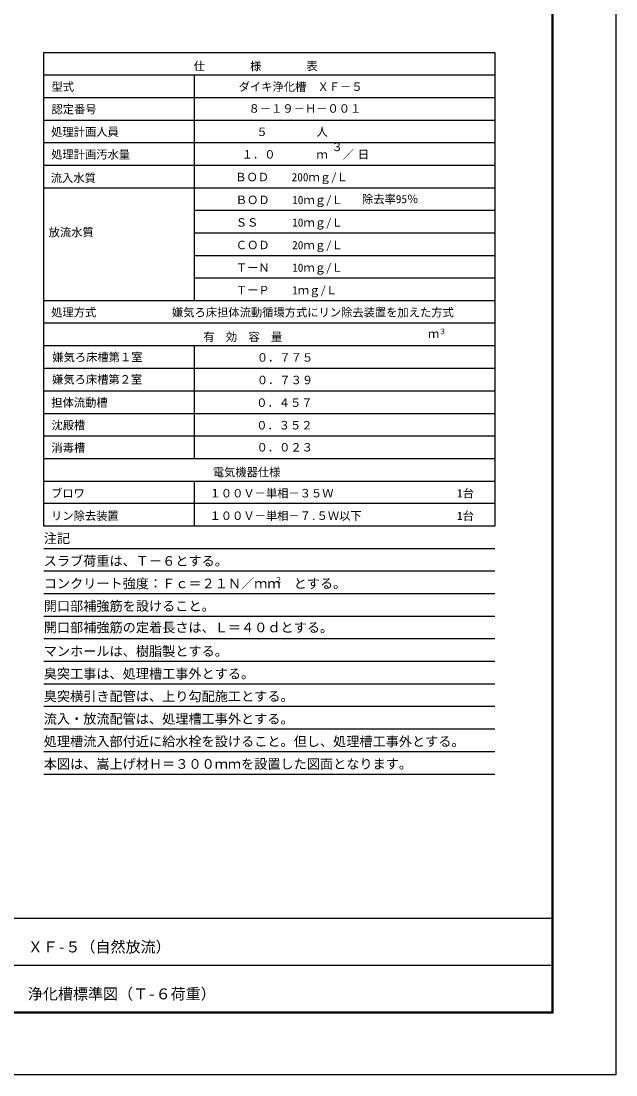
# Model space of a CAD drawing. Units: millimetres, scale not verified. Extents: x -23960 to 8910, y -6308 to 6308.
# Drawn here: x 4161 to 8910, y -6308 to 2100 of the extents above; entities that cross this region are included whole.
import ezdxf
from ezdxf.enums import TextEntityAlignment as Align

# ---------------------------------------------------------------- set-up
doc = ezdxf.new("R2010")
doc.units = ezdxf.units.MM
doc.header["$LTSCALE"] = 30
for name, color, linetype, lineweight in [('0-A_2-0_KUTAI', 4, 'Continuous', 25), ('0-B_水管', 7, 'Continuous', 25), ('1-4_図面枠', 7, 'Continuous', 25), ('1-5_Axis_waku', 7, 'Continuous', 25)]:
    doc.layers.add(name, color=color, linetype=linetype, lineweight=lineweight)
doc.layers.add('1-2_3-6_SUNPO', color=4, linetype='Continuous')
doc.styles.add('ＭＳ ゴシック', font='')
doc.styles.get('ＭＳ ゴシック').set_extended_font_data('MS Gothic')

msp = doc.modelspace()

# ---------------------------------------------------------------- linework, layer by layer
at = {"layer": '0-A_2-0_KUTAI', "color": 3}
for p, q in [((4342.08, 1850.59), (7942.08, 1850.59)), ((4342.08, -1929.42), (4342.08, 1850.59)), ((7942.08, 1850.59), (7942.08, -1929.42)), ((4342.08, 1670.59), (7942.08, 1670.59)), ((5542.07, 1670.59), (5542.07, -129.42)), ((4342.08, 1490.59), (7942.08, 1490.59)), ((4342.08, 1310.59), (7942.08, 1310.59)), ((4342.08, 1130.59), (7942.08, 1130.59)), ((4342.08, 950.59), (7942.08, 950.59)), ((4342.07, 770.59), (7942.08, 770.59)), ((5542.07, 590.59), (7942.08, 590.59)), ((5542.07, 410.59), (7942.08, 410.59)), ((5542.07, 230.59), (7942.08, 230.59)), ((5542.07, 50.59), (7942.08, 50.59)), ((4342.07, -129.42), (7942.08, -129.42)), ((7942.07, -309.42), (4342.06, -309.42)), ((4342.06, -489.42), (7942.07, -489.42)), ((5542.06, -489.42), (5542.06, -1389.42)), ((4342.06, -669.42), (7942.07, -669.42)), ((4342.06, -849.42), (7942.07, -849.42)), ((4342.06, -1029.42), (7942.07, -1029.42)), ((4342.06, -1209.42), (7942.07, -1209.42)), ((4342.06, -1389.42), (7942.07, -1389.42)), ((4342.06, -1569.42), (7942.07, -1569.42)), ((5542.06, -1569.42), (5542.06, -1929.42)), ((7942.07, -1749.42), (4342.06, -1749.42)), ((7942.07, -1929.42), (4342.06, -1929.42))]:
    msp.add_line(p, q, dxfattribs=at)
at = {"layer": '0-B_水管', "color": 3}
for p, q in [((7942.08, -2109.42), (4342.07, -2109.42)), ((7942.08, -2289.42), (4342.07, -2289.42)), ((7942.08, -2469.42), (4342.07, -2469.42)), ((7942.08, -2649.43), (4342.08, -2649.43)), ((7942.08, -2829.43), (4342.08, -2829.43)), ((7942.08, -2829.43), (4342.08, -2829.43)), ((7942.08, -3009.43), (4342.08, -3009.43)), ((7942.08, -3189.43), (4342.08, -3189.43)), ((7942.08, -3369.43), (4342.08, -3369.43)), ((7942.08, -3549.43), (4342.08, -3549.43)), ((7942.08, -3729.43), (4342.08, -3729.43)), ((7942.08, -3909.43), (4342.08, -3909.43))]:
    msp.add_line(p, q, dxfattribs=at)
at = {"layer": '1-4_図面枠'}
msp.add_lwpolyline([(-8910, -6307.5), (-8910, 6307.5), (8910, 6307.5), (8910, -6307.5)], close=True, dxfattribs=at)
at = {"layer": '1-5_Axis_waku'}
for p, q in [((8400, -5806.5), (8400, 5761.5)), ((8400.6, -5807.1), (8400.6, 5762.1)), ((8401.2, -5807.7), (8401.2, 5762.7)), ((8401.8, -5808.3), (8401.8, 5763.3)), ((8402.4, -5808.9), (8402.4, 5763.9)), ((8403, -5809.5), (8403, 5764.5)), ((8403.6, -5810.1), (8403.6, 5765.1)), ((8404.2, -5810.7), (8404.2, 5765.7)), ((8404.8, -5811.3), (8404.8, 5766.3)), ((8405.4, -5811.9), (8405.4, 5766.9)), ((8406, -5812.5), (8406, 5767.5)), ((8406.6, -5813.1), (8406.6, 5768.1)), ((8407.2, -5813.7), (8407.2, 5768.7)), ((8407.8, -5814.3), (8407.8, 5769.3)), ((8408.4, -5814.9), (8408.4, 5769.9)), ((-7770, -5056.5), (8400, -5056.5)), ((239.99, -5431.5), (8399.99, -5431.5)), ((8408.4, -5814.9), (-7778.4, -5814.9)), ((8407.8, -5814.3), (-7777.8, -5814.3)), ((8407.2, -5813.7), (-7777.2, -5813.7)), ((8406.6, -5813.1), (-7776.6, -5813.1)), ((8406, -5812.5), (-7776, -5812.5)), ((8405.4, -5811.9), (-7775.4, -5811.9)), ((8404.8, -5811.3), (-7774.8, -5811.3)), ((8404.2, -5810.7), (-7774.2, -5810.7)), ((8403.6, -5810.1), (-7773.6, -5810.1)), ((8403, -5809.5), (-7773, -5809.5)), ((8402.4, -5808.9), (-7772.4, -5808.9)), ((8401.8, -5808.3), (-7771.8, -5808.3)), ((8401.2, -5807.7), (-7771.2, -5807.7)), ((8400.6, -5807.1), (-7770.6, -5807.1)), ((-7770, -5806.5), (8400, -5806.5))]:
    msp.add_line(p, q, dxfattribs=at)

# ---------------------------------------------------------------- texts
at = {"layer": '0-A_2-0_KUTAI', "style": 'ＭＳ ゴシック'}
for s, height, p in [('仕\u3000\u3000\u3000\u3000様\u3000\u3000\u3000\u3000表', 65.98, (5538.47, 1687.99)), ('型式', 65.98, (4403.88, 1522.99)), ('ダイキ浄化槽\u3000ＸＦ－５', 65.98, (5897.87, 1522.99)), ('認定番号', 65.98, (4403.88, 1342.99)), ('処理計画人員\u3000', 65.98, (4400.88, 1162.99)), ('５', 65.98, (6039.48, 1162.99)), ('人', 65.98, (6519.48, 1162.99)), ('３', 65.98, (6639.48, 1042.99)), ('処理計画汚水量', 65.98, (4400.88, 982.99)), ('１．０', 65.98, (5922.26, 982.99)), ('ｍ', 65.98, (6519.48, 982.99)), ('／', 65.98, (6729.48, 982.99)), ('日', 65.98, (6849.48, 982.99)), ('流入水質', 65.98, (4397.59, 794.88)), ('ＢＯＤ\u3000\u3000200ｍｇ/Ｌ', 65.98, (5870.69, 802.15)), ('ＢＯＤ\u3000\u300010ｍｇ/Ｌ', 65.98, (5875.03, 620)), ('除去率95％', 65.98, (6882.75, 626.94)), ('ＳＳ\u3000\u3000\u300010ｍｇ/Ｌ', 65.98, (5875.03, 440)), ('放流水質', 65.98, (4380.77, 362.48)), ('ＣＯＤ\u3000\u300020ｍｇ/Ｌ', 65.98, (5875.03, 260)), ('ＴーＮ\u3000\u300010ｍｇ/Ｌ', 65.98, (5875.03, 80)), ('ＴーＰ\u3000\u30001ｍｇ/Ｌ', 65.98, (5875.03, -100.01)), ('処理方式\u3000\u3000\u3000', 65.98, (4400.87, -277.02)), ('嫌気ろ床担体流動循環方式にリン除去装置を加えた方式', 65.98, (5365.71, -277.02)), ('有\u3000効\u3000容\u3000量', 65.98, (5615.87, -472.02)), ('ｍ', 65.98, (7409.51, -447.25)), ('３', 43.99, (7494.66, -411.82)), ('嫌気ろ床槽第１室', 65.98, (4410.46, -634.29)), ('０．７７５', 65.98, (6043.01, -637.02)), ('嫌気ろ床槽第２室', 65.98, (4408.21, -812.1)), ('０．７３９', 65.98, (6043.01, -817.02)), ('担体流動槽', 65.98, (4402.07, -997.03)), ('０．４５７', 65.98, (6038.15, -997.75)), ('沈殿槽', 65.98, (4403.27, -1177.02)), ('０．３５２', 65.98, (6038.15, -1177.75)), ('消毒槽', 65.98, (4403.27, -1357.02)), ('０．０２３', 65.98, (6040.91, -1353.69)), ('電気機器仕様', 65.98, (5691.47, -1552.02)), ('ブロワ', 65.98, (4400.27, -1720.02)), ('１００Ｖ－単相－３５Ｗ', 65.98, (5665.37, -1720.02)), ('1台', 65.98, (7641.17, -1720.02)), ('リン除去装置', 65.98, (4400.27, -1900.02)), ('１００Ｖ－単相－７.５Ｗ以下', 65.98, (5665.37, -1900.02)), ('1台', 65.98, (7641.17, -1900.02))]:
    msp.add_text(s, height=height, dxfattribs=at).set_placement(p, align=Align.BOTTOM_LEFT)
at = {"layer": '0-B_水管', "color": 4, "style": 'ＭＳ ゴシック'}
for s, height, p in [('注記', 76.98, (4342.07, -2088.23)), ('スラブ荷重は、Ｔ－６とする。', 76.98, (4342.07, -2268.23)), ('コンクリート強度：Ｆｃ＝２１Ｎ／ｍｍ\u3000とする。', 76.98, (4342.07, -2448.23)), ('２', 43.99, (6185.3, -2394.1)), ('開口部補強筋を設けること。', 76.98, (4342.07, -2628.23)), ('開口部補強筋の定着長さは、Ｌ＝４０ｄとする。', 76.98, (4342.08, -2799.02)), ('マンホールは、樹脂製とする。', 76.98, (4342.07, -2988.23)), ('臭突工事は、処理槽工事外とする。', 76.98, (4342.07, -3168.23)), ('臭突横引き配管は、上り勾配施工とする。', 76.98, (4342.07, -3348.24)), ('流入・放流配管は、処理槽工事外とする。', 76.98, (4342.07, -3528.24)), ('処理槽流入部付近に給水栓を設けること。但し、処理槽工事外とする。', 76.98, (4342.07, -3708.24)), ('本図は、嵩上げ材Ｈ＝３００ｍｍを設置した図面となります。', 76.98, (4342.07, -3888.24))]:
    msp.add_text(s, height=height, dxfattribs=at).set_placement(p, align=Align.BOTTOM_LEFT)
at = {"layer": '1-2_3-6_SUNPO', "style": 'ＭＳ ゴシック'}
msp.add_text('８－１９－Ｈ－００１', height=65.98, dxfattribs=at).set_placement((5976.98, 1349.22), align=Align.BOTTOM_LEFT)
at = {"layer": '1-5_Axis_waku', "style": 'ＭＳ ゴシック'}
for s, p in [('ＸＦ-５（自然放流）', (4214.99, -5356.5)), ('浄化槽標準図（Ｔ-６荷重）', (4214.99, -5731.5))]:
    msp.add_text(s, height=87.98, dxfattribs=at).set_placement(p, align=Align.BOTTOM_LEFT)

doc.saveas('drawing.dxf')
